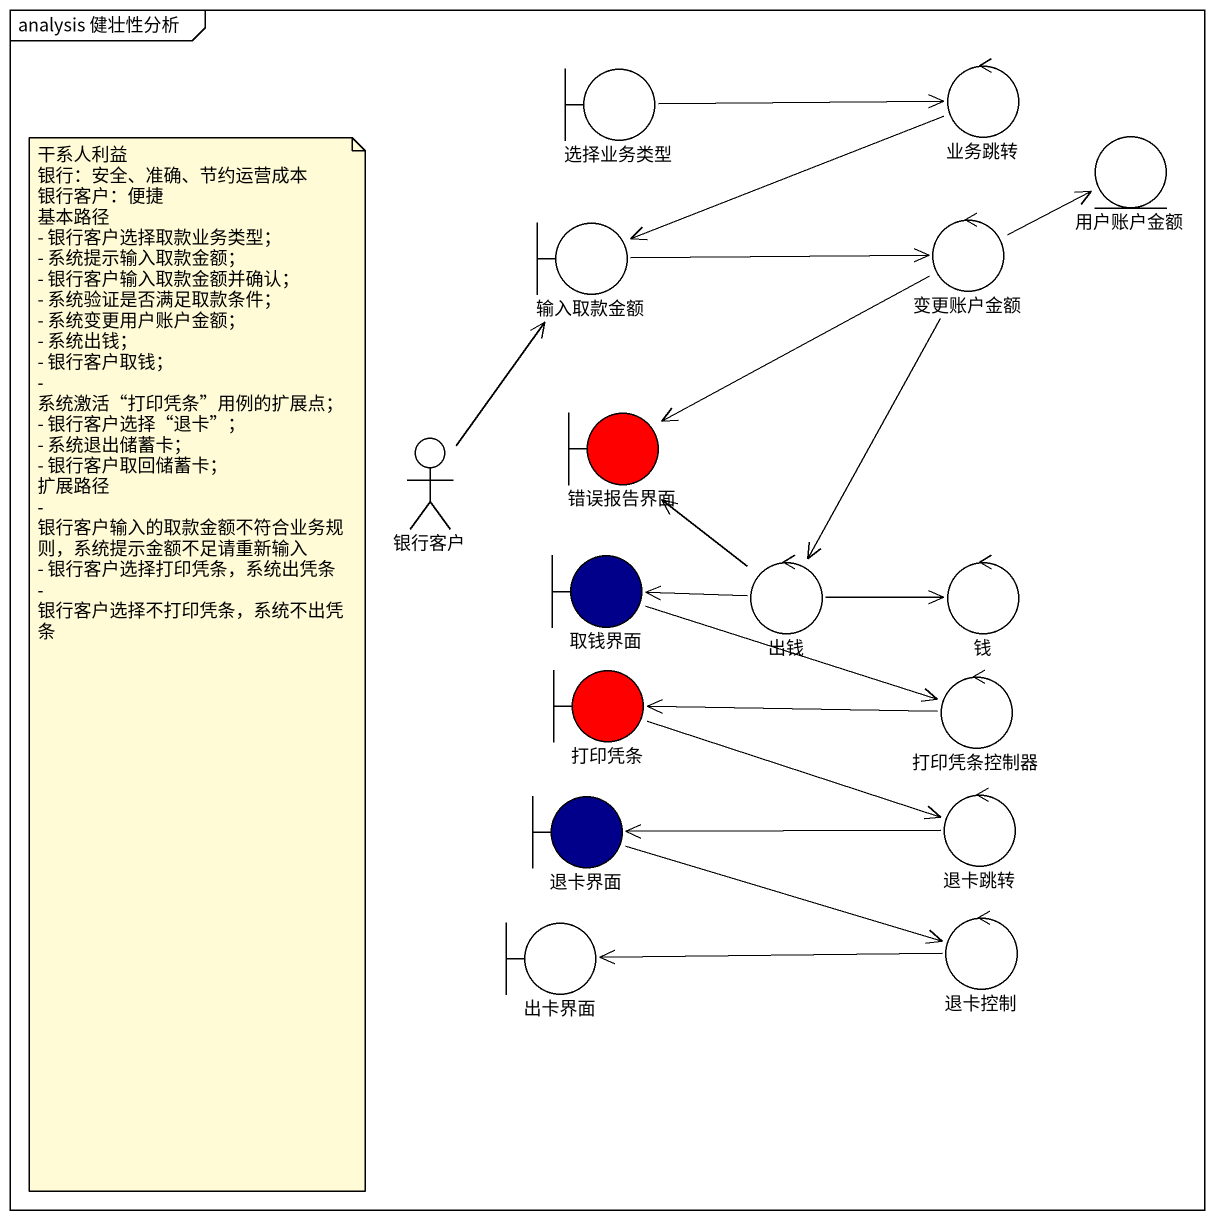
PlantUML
@startuml
mainframe analysis 健壮性分析
boundary 选择业务类型
control 业务跳转
entity 用户账户金额
boundary 输入取款金额
control 变更账户金额
actor 银行客户
boundary 错误报告界面 #FF0000
boundary 取钱界面 #00008B
control 出钱
control 钱
boundary 打印凭条 #FF0000
control 打印凭条控制器
boundary 退卡界面 #00008B
control 退卡跳转
boundary 出卡界面
control 退卡控制
选择业务类型 -right-> 业务跳转
业务跳转 -left-> 输入取款金额
输入取款金额 -right-> 变更账户金额
变更账户金额 -right-> 用户账户金额
变更账户金额 -left-> 错误报告界面
变更账户金额 --> 出钱
银行客户 -up-> 输入取款金额
取钱界面 -right-> 打印凭条控制器
出钱 -up-> 错误报告界面
出钱 -left-> 取钱界面
出钱 -right-> 钱
打印凭条 -right-> 退卡跳转
打印凭条控制器 -left-> 打印凭条
退卡界面 -right-> 退卡控制
退卡跳转 -left-> 退卡界面
退卡控制 -left-> 出卡界面
note as N1
  干系人利益
  银行：安全、准确、节约运营成本
  银行客户：便捷
  基本路径
  - 银行客户选择取款业务类型；
  - 系统提示输入取款金额；
  - 银行客户输入取款金额并确认；
  - 系统验证是否满足取款条件；
  - 系统变更用户账户金额；
  - 系统出钱；
  - 银行客户取钱；
  - 系统激活“打印凭条”用例的扩展点；
  - 银行客户选择“退卡”；
  - 系统退出储蓄卡；
  - 银行客户取回储蓄卡；
  扩展路径
  - 银行客户输入的取款金额不符合业务规则，系统提示金额不足请重新输入
  - 银行客户选择打印凭条，系统出凭条
  - 银行客户选择不打印凭条，系统不出凭条
end note
@enduml
